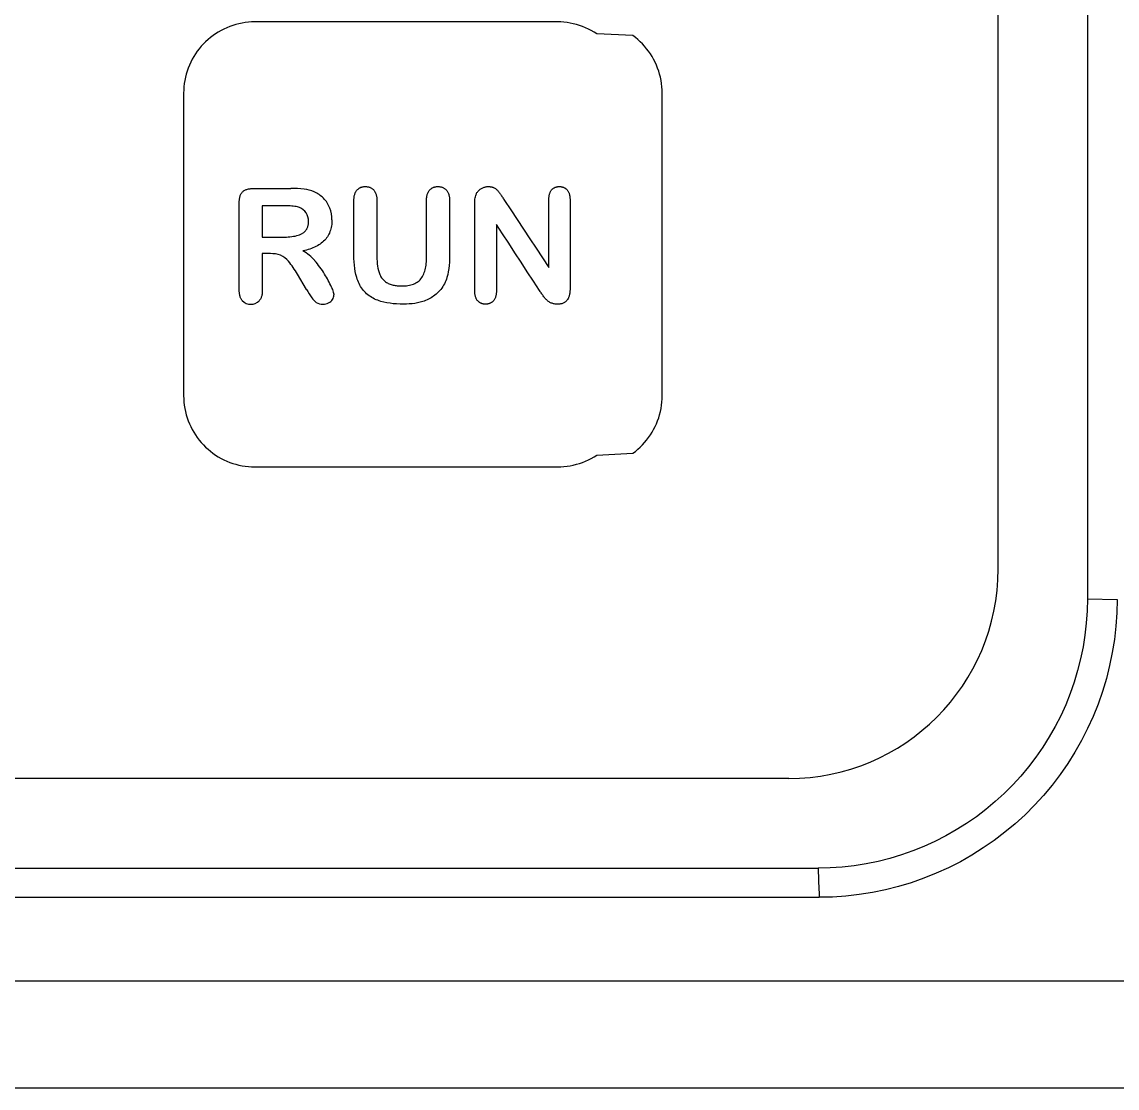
# Model space of a CAD drawing. Extents: x 0 to 144, y 0 to 348.
# Drawn here: x 88.06 to 112.59, y 193.95 to 217.84 of the extents above; entities that cross this region are included whole.
import ezdxf

# ---------------------------------------------------------------- set-up
doc = ezdxf.new("R2010")
doc.units = 0
doc.layers.add('-15N-THT. THIẾT BỊ ĐÓNG MỞ', color=40, linetype='CONTINUOUS')

# ---------------------------------------------------------------- blocks, each defined once
blk = doc.blocks.new('06 - N - SC VSD ATV630U07~55N4')
at = {"layer": '-15N-THT. THIẾT BỊ ĐÓNG MỞ'}
for p, q in [((39.927, 143.105), (39.927, 30.912)), ((37.931, 31.582), (37.931, 142.543)), ((20.588, 43.676), (20.525, 43.643)), ((20.654, 43.706), (20.588, 43.676)), ((20.72, 43.732), (20.654, 43.706)), ((20.788, 43.756), (20.72, 43.732)), ((20.856, 43.777), (20.788, 43.756)), ((20.926, 43.795), (20.856, 43.777)), ((20.996, 43.809), (20.926, 43.795)), ((21.067, 43.821), (20.996, 43.809)), ((21.138, 43.829), (21.067, 43.821)), ((21.209, 43.834), (21.138, 43.829)), ((21.281, 43.835), (21.209, 43.834)), ((28.059, 43.835), (21.281, 43.835)), ((28.131, 43.834), (28.059, 43.835)), ((28.059, 43.835), (28.059, 43.835)), ((28.202, 43.829), (28.131, 43.834)), ((28.273, 43.82), (28.202, 43.829)), ((28.344, 43.809), (28.273, 43.82)), ((28.414, 43.794), (28.344, 43.809)), ((28.484, 43.777), (28.414, 43.794)), ((28.553, 43.756), (28.484, 43.777)), ((28.62, 43.732), (28.553, 43.756)), ((28.687, 43.705), (28.62, 43.732)), ((28.752, 43.676), (28.687, 43.705)), ((28.815, 43.643), (28.752, 43.676)), ((20.232, 43.44), (20.179, 43.392)), ((20.287, 43.486), (20.232, 43.44)), ((20.344, 43.529), (20.287, 43.486)), ((20.402, 43.57), (20.344, 43.529)), ((20.463, 43.608), (20.402, 43.57)), ((20.525, 43.643), (20.463, 43.608)), ((28.878, 43.608), (28.815, 43.643)), ((28.938, 43.57), (28.878, 43.608)), ((29.748, 43.529), (28.938, 43.57)), ((29.805, 43.486), (29.748, 43.529)), ((29.859, 43.44), (29.805, 43.486)), ((29.912, 43.392), (29.859, 43.44)), ((19.992, 43.178), (19.951, 43.119)), ((20.035, 43.235), (19.992, 43.178)), ((20.081, 43.289), (20.035, 43.235)), ((20.129, 43.342), (20.081, 43.289)), ((20.179, 43.392), (20.129, 43.342)), ((29.962, 43.342), (29.912, 43.392)), ((30.01, 43.289), (29.962, 43.342)), ((30.056, 43.235), (30.01, 43.289)), ((30.099, 43.178), (30.056, 43.235)), ((30.14, 43.119), (30.099, 43.178)), ((19.846, 42.933), (19.816, 42.868)), ((19.878, 42.997), (19.846, 42.933)), ((19.913, 43.059), (19.878, 42.997)), ((19.951, 43.119), (19.913, 43.059)), ((30.178, 43.059), (30.14, 43.119)), ((30.213, 42.997), (30.178, 43.059)), ((30.246, 42.933), (30.213, 42.997)), ((30.275, 42.868), (30.246, 42.933)), ((19.765, 42.734), (19.745, 42.665)), ((19.789, 42.801), (19.765, 42.734)), ((19.816, 42.868), (19.789, 42.801)), ((30.302, 42.801), (30.275, 42.868)), ((30.326, 42.734), (30.302, 42.801)), ((30.347, 42.665), (30.326, 42.734)), ((19.701, 42.455), (19.693, 42.383)), ((19.712, 42.525), (19.701, 42.455)), ((19.727, 42.596), (19.712, 42.525)), ((19.745, 42.665), (19.727, 42.596)), ((30.365, 42.596), (30.347, 42.665)), ((30.379, 42.525), (30.365, 42.596)), ((30.39, 42.455), (30.379, 42.525)), ((30.399, 42.383), (30.39, 42.455)), ((19.688, 42.312), (19.686, 42.24)), ((19.686, 42.24), (19.686, 42.24)), ((19.686, 42.24), (19.686, 35.462)), ((19.693, 42.383), (19.688, 42.312)), ((30.404, 42.312), (30.399, 42.383)), ((30.405, 42.24), (30.404, 42.312)), ((30.405, 35.462), (30.405, 42.24)), ((30.405, 42.24), (30.405, 42.24)), ((20.97, 39.978), (20.978, 39.992)), ((20.978, 39.992), (20.987, 40.005)), ((20.987, 40.005), (20.996, 40.018)), ((20.996, 40.018), (21.007, 40.029)), ((21.007, 40.029), (21.018, 40.039)), ((21.007, 40.029), (21.007, 40.029)), ((21.018, 40.039), (21.03, 40.049)), ((21.03, 40.049), (21.043, 40.058)), ((21.043, 40.058), (21.057, 40.065)), ((21.057, 40.065), (21.072, 40.073)), ((21.072, 40.073), (21.087, 40.079)), ((21.087, 40.079), (21.103, 40.084)), ((21.103, 40.084), (21.12, 40.089)), ((21.12, 40.089), (21.137, 40.093)), ((21.137, 40.093), (21.155, 40.096)), ((21.155, 40.096), (21.173, 40.099)), ((21.173, 40.099), (21.191, 40.101)), ((21.191, 40.101), (21.21, 40.103)), ((21.21, 40.103), (21.229, 40.103)), ((21.229, 40.103), (21.248, 40.104)), ((21.248, 40.104), (22.088, 40.104)), ((21.248, 40.104), (21.248, 40.104)), ((22.088, 40.104), (22.088, 40.104)), ((22.385, 40.088), (22.385, 40.088)), ((22.608, 40.029), (22.608, 40.029)), ((23.517, 39.973), (23.522, 39.988)), ((23.522, 39.988), (23.528, 40.003)), ((23.528, 40.003), (23.535, 40.018)), ((23.535, 40.018), (23.542, 40.032)), ((23.542, 40.032), (23.55, 40.045)), ((23.55, 40.045), (23.559, 40.057)), ((23.559, 40.057), (23.569, 40.069)), ((23.569, 40.069), (23.576, 40.077)), ((23.569, 40.069), (23.569, 40.069)), ((23.576, 40.077), (23.584, 40.084)), ((23.584, 40.084), (23.592, 40.092)), ((23.592, 40.092), (23.601, 40.098)), ((23.601, 40.098), (23.609, 40.105)), ((23.609, 40.105), (23.618, 40.111)), ((23.618, 40.111), (23.628, 40.116)), ((23.628, 40.116), (23.637, 40.121)), ((23.637, 40.121), (23.647, 40.126)), ((23.647, 40.126), (23.657, 40.13)), ((23.657, 40.13), (23.667, 40.134)), ((23.667, 40.134), (23.677, 40.137)), ((23.677, 40.137), (23.688, 40.14)), ((23.688, 40.14), (23.699, 40.142)), ((23.699, 40.142), (23.71, 40.144)), ((23.71, 40.144), (23.721, 40.145)), ((23.721, 40.145), (23.732, 40.146)), ((23.732, 40.146), (23.744, 40.147)), ((23.744, 40.147), (23.755, 40.147)), ((23.755, 40.147), (23.77, 40.147)), ((23.755, 40.147), (23.755, 40.147)), ((23.77, 40.147), (23.784, 40.146)), ((23.784, 40.146), (23.799, 40.144)), ((23.799, 40.144), (23.813, 40.142)), ((23.813, 40.142), (23.827, 40.139)), ((23.827, 40.139), (23.84, 40.135)), ((23.84, 40.135), (23.854, 40.131)), ((23.854, 40.131), (23.867, 40.126)), ((23.867, 40.126), (23.879, 40.12)), ((23.879, 40.12), (23.891, 40.113)), ((23.891, 40.113), (23.903, 40.106)), ((23.903, 40.106), (23.914, 40.097)), ((23.914, 40.097), (23.925, 40.089)), ((23.925, 40.089), (23.935, 40.079)), ((23.935, 40.079), (23.944, 40.069)), ((23.944, 40.069), (23.954, 40.057)), ((23.944, 40.069), (23.944, 40.069)), ((23.954, 40.057), (23.963, 40.045)), ((23.963, 40.045), (23.972, 40.032)), ((23.972, 40.032), (23.979, 40.018)), ((23.979, 40.018), (23.986, 40.003)), ((23.986, 40.003), (23.992, 39.988)), ((23.992, 39.988), (23.997, 39.973)), ((25.144, 39.973), (25.149, 39.988)), ((25.149, 39.988), (25.155, 40.003)), ((25.155, 40.003), (25.161, 40.018)), ((25.161, 40.018), (25.169, 40.032)), ((25.169, 40.032), (25.177, 40.045)), ((25.177, 40.045), (25.186, 40.058)), ((25.186, 40.058), (25.195, 40.069)), ((25.195, 40.069), (25.203, 40.077)), ((25.195, 40.069), (25.195, 40.069)), ((25.203, 40.077), (25.211, 40.085)), ((25.211, 40.085), (25.219, 40.092)), ((25.219, 40.092), (25.227, 40.099)), ((25.227, 40.099), (25.236, 40.105)), ((25.236, 40.105), (25.244, 40.111)), ((25.244, 40.111), (25.254, 40.117)), ((25.254, 40.117), (25.263, 40.122)), ((25.263, 40.122), (25.273, 40.126)), ((25.273, 40.126), (25.283, 40.13)), ((25.283, 40.13), (25.293, 40.134)), ((25.293, 40.134), (25.304, 40.137)), ((25.304, 40.137), (25.314, 40.14)), ((25.314, 40.14), (25.325, 40.142)), ((25.325, 40.142), (25.336, 40.144)), ((25.336, 40.144), (25.348, 40.145)), ((25.348, 40.145), (25.359, 40.146)), ((25.359, 40.146), (25.37, 40.147)), ((25.37, 40.147), (25.382, 40.147)), ((25.382, 40.147), (25.396, 40.147)), ((25.382, 40.147), (25.382, 40.147)), ((25.396, 40.147), (25.411, 40.146)), ((25.411, 40.146), (25.425, 40.144)), ((25.425, 40.144), (25.439, 40.142)), ((25.439, 40.142), (25.452, 40.139)), ((25.452, 40.139), (25.466, 40.135)), ((25.466, 40.135), (25.479, 40.131)), ((25.479, 40.131), (25.491, 40.125)), ((25.491, 40.125), (25.504, 40.119)), ((25.504, 40.119), (25.516, 40.113)), ((25.516, 40.113), (25.527, 40.105)), ((25.527, 40.105), (25.539, 40.097)), ((25.539, 40.097), (25.549, 40.088)), ((25.549, 40.088), (25.56, 40.079)), ((25.56, 40.079), (25.57, 40.069)), ((25.57, 40.069), (25.58, 40.057)), ((25.57, 40.069), (25.57, 40.069)), ((25.58, 40.057), (25.589, 40.045)), ((25.589, 40.045), (25.597, 40.032)), ((25.597, 40.032), (25.605, 40.018)), ((25.605, 40.018), (25.612, 40.004)), ((25.612, 40.004), (25.618, 39.989)), ((25.618, 39.989), (25.624, 39.973)), ((26.235, 39.97), (26.242, 39.984)), ((26.242, 39.984), (26.248, 39.997)), ((26.248, 39.997), (26.256, 40.011)), ((26.256, 40.011), (26.265, 40.023)), ((26.265, 40.023), (26.274, 40.035)), ((26.274, 40.035), (26.284, 40.047)), ((26.284, 40.047), (26.295, 40.058)), ((26.295, 40.058), (26.306, 40.069)), ((26.306, 40.069), (26.319, 40.079)), ((26.319, 40.079), (26.331, 40.088)), ((26.331, 40.088), (26.345, 40.097)), ((26.345, 40.097), (26.358, 40.106)), ((26.345, 40.097), (26.345, 40.097)), ((26.358, 40.106), (26.372, 40.113)), ((26.372, 40.113), (26.387, 40.12)), ((26.387, 40.12), (26.401, 40.126)), ((26.401, 40.126), (26.416, 40.132)), ((26.416, 40.132), (26.431, 40.136)), ((26.431, 40.136), (26.447, 40.14)), ((26.447, 40.14), (26.462, 40.143)), ((26.462, 40.143), (26.478, 40.145)), ((26.478, 40.145), (26.494, 40.147)), ((26.494, 40.147), (26.51, 40.147)), ((26.51, 40.147), (26.522, 40.147)), ((26.51, 40.147), (26.51, 40.147)), ((26.522, 40.147), (26.533, 40.146)), ((26.533, 40.146), (26.544, 40.145)), ((26.544, 40.145), (26.555, 40.144)), ((26.555, 40.144), (26.566, 40.142)), ((26.566, 40.142), (26.577, 40.14)), ((26.577, 40.14), (26.588, 40.138)), ((26.588, 40.138), (26.598, 40.135)), ((26.598, 40.135), (26.608, 40.131)), ((26.608, 40.131), (26.618, 40.128)), ((26.618, 40.128), (26.628, 40.124)), ((26.628, 40.124), (26.642, 40.117)), ((26.628, 40.124), (26.628, 40.124)), ((26.642, 40.117), (26.655, 40.11)), ((26.655, 40.11), (26.668, 40.102)), ((26.668, 40.102), (26.681, 40.093)), ((26.681, 40.093), (26.693, 40.084)), ((26.693, 40.084), (26.704, 40.074)), ((26.704, 40.074), (26.715, 40.063)), ((26.715, 40.063), (26.726, 40.051)), ((26.715, 40.063), (26.715, 40.063)), ((26.726, 40.051), (26.737, 40.038)), ((26.737, 40.038), (26.748, 40.025)), ((26.748, 40.025), (26.759, 40.01)), ((26.759, 40.01), (26.77, 39.995)), ((26.77, 39.995), (26.781, 39.98)), ((27.882, 39.981), (27.886, 39.996)), ((27.886, 39.996), (27.892, 40.01)), ((27.892, 40.01), (27.898, 40.024)), ((27.898, 40.024), (27.904, 40.037)), ((27.904, 40.037), (27.912, 40.05)), ((27.912, 40.05), (27.92, 40.061)), ((27.92, 40.061), (27.928, 40.072)), ((27.928, 40.072), (27.935, 40.08)), ((27.928, 40.072), (27.928, 40.072)), ((27.935, 40.08), (27.942, 40.087)), ((27.942, 40.087), (27.949, 40.094)), ((27.949, 40.094), (27.957, 40.1)), ((27.957, 40.1), (27.965, 40.106)), ((27.965, 40.106), (27.973, 40.112)), ((27.973, 40.112), (27.982, 40.117)), ((27.982, 40.117), (27.99, 40.122)), ((27.99, 40.122), (27.999, 40.127)), ((27.999, 40.127), (28.009, 40.13)), ((28.009, 40.13), (28.018, 40.134)), ((28.018, 40.134), (28.028, 40.137)), ((28.028, 40.137), (28.038, 40.14)), ((28.038, 40.14), (28.048, 40.142)), ((28.048, 40.142), (28.058, 40.144)), ((28.058, 40.144), (28.069, 40.145)), ((28.069, 40.145), (28.079, 40.146)), ((28.079, 40.146), (28.09, 40.147)), ((28.09, 40.147), (28.1, 40.147)), ((28.1, 40.147), (28.111, 40.147)), ((28.1, 40.147), (28.1, 40.147)), ((28.111, 40.147), (28.122, 40.146)), ((28.122, 40.146), (28.133, 40.145)), ((28.133, 40.145), (28.143, 40.144)), ((28.143, 40.144), (28.153, 40.142)), ((28.153, 40.142), (28.164, 40.14)), ((28.164, 40.14), (28.174, 40.137)), ((28.174, 40.137), (28.183, 40.134)), ((28.183, 40.134), (28.193, 40.131)), ((28.193, 40.131), (28.202, 40.127)), ((28.202, 40.127), (28.212, 40.122)), ((28.212, 40.122), (28.221, 40.117)), ((28.221, 40.117), (28.229, 40.112)), ((28.229, 40.112), (28.238, 40.106)), ((28.238, 40.106), (28.246, 40.1)), ((28.246, 40.1), (28.254, 40.094)), ((28.254, 40.094), (28.261, 40.087)), ((28.261, 40.087), (28.269, 40.08)), ((28.269, 40.08), (28.276, 40.072)), ((28.276, 40.072), (28.284, 40.061)), ((28.276, 40.072), (28.276, 40.072)), ((28.284, 40.061), (28.293, 40.049)), ((28.293, 40.049), (28.3, 40.037)), ((28.3, 40.037), (28.307, 40.024)), ((28.307, 40.024), (28.313, 40.011)), ((28.313, 40.011), (28.318, 39.997)), ((28.318, 39.997), (28.323, 39.982)), ((20.932, 39.807), (20.933, 39.825)), ((20.932, 39.787), (20.932, 39.807)), ((20.932, 37.827), (20.932, 39.787)), ((20.932, 39.787), (20.932, 39.787)), ((20.933, 39.825), (20.934, 39.844)), ((20.934, 39.844), (20.936, 39.863)), ((20.936, 39.863), (20.939, 39.88)), ((20.939, 39.88), (20.942, 39.898)), ((20.942, 39.898), (20.946, 39.915)), ((20.946, 39.915), (20.951, 39.932)), ((20.951, 39.932), (20.956, 39.948)), ((20.956, 39.948), (20.963, 39.963)), ((20.963, 39.963), (20.97, 39.978)), ((22.819, 39.884), (22.819, 39.884)), ((23.499, 39.834), (23.5, 39.853)), ((23.499, 38.609), (23.499, 39.834)), ((23.499, 39.834), (23.499, 39.834)), ((23.5, 39.871), (23.502, 39.889)), ((23.5, 39.853), (23.5, 39.871)), ((23.502, 39.889), (23.504, 39.906)), ((23.504, 39.906), (23.506, 39.923)), ((23.506, 39.923), (23.509, 39.94)), ((23.509, 39.94), (23.513, 39.957)), ((23.513, 39.957), (23.517, 39.973)), ((23.997, 39.973), (24.002, 39.957)), ((24.002, 39.957), (24.006, 39.94)), ((24.006, 39.94), (24.009, 39.924)), ((24.009, 39.924), (24.011, 39.906)), ((24.011, 39.906), (24.013, 39.889)), ((24.013, 39.889), (24.015, 39.871)), ((24.015, 39.871), (24.015, 39.853)), ((24.015, 39.853), (24.016, 39.834)), ((24.016, 39.834), (24.016, 38.581)), ((24.016, 39.834), (24.016, 39.834)), ((25.126, 39.834), (25.127, 39.853)), ((25.126, 38.571), (25.126, 39.834)), ((25.126, 39.834), (25.126, 39.834)), ((25.127, 39.871), (25.129, 39.889)), ((25.127, 39.853), (25.127, 39.871)), ((25.129, 39.889), (25.13, 39.906)), ((25.13, 39.906), (25.133, 39.923)), ((25.133, 39.923), (25.136, 39.94)), ((25.136, 39.94), (25.14, 39.957)), ((25.14, 39.957), (25.144, 39.973)), ((25.624, 39.973), (25.628, 39.957)), ((25.628, 39.957), (25.632, 39.941)), ((25.632, 39.941), (25.636, 39.924)), ((25.636, 39.924), (25.638, 39.906)), ((25.638, 39.906), (25.64, 39.889)), ((25.64, 39.889), (25.642, 39.871)), ((25.642, 39.871), (25.642, 39.853)), ((25.642, 39.853), (25.643, 39.834)), ((25.643, 39.834), (25.643, 38.609)), ((25.643, 39.834), (25.643, 39.834)), ((26.208, 39.805), (26.209, 39.835)), ((26.208, 39.773), (26.208, 39.805)), ((26.208, 37.808), (26.208, 39.773)), ((26.208, 39.773), (26.208, 39.773)), ((26.209, 39.835), (26.212, 39.864)), ((26.212, 39.864), (26.216, 39.893)), ((26.216, 39.893), (26.221, 39.92)), ((26.221, 39.92), (26.227, 39.946)), ((26.227, 39.946), (26.235, 39.97)), ((26.235, 39.97), (26.235, 39.97)), ((26.781, 39.98), (26.791, 39.964)), ((26.791, 39.964), (26.803, 39.946)), ((26.791, 39.964), (26.791, 39.964)), ((26.803, 39.946), (26.814, 39.928)), ((26.814, 39.928), (26.826, 39.91)), ((26.826, 39.91), (26.838, 39.892)), ((26.838, 39.892), (26.85, 39.874)), ((26.85, 39.874), (26.861, 39.856)), ((26.861, 39.856), (26.873, 39.838)), ((26.873, 39.838), (27.015, 39.623)), ((26.873, 39.838), (26.873, 39.838)), ((27.866, 39.869), (27.867, 39.886)), ((27.866, 39.852), (27.866, 39.869)), ((27.866, 38.336), (27.866, 39.852)), ((27.866, 39.852), (27.866, 39.852)), ((27.867, 39.886), (27.868, 39.902)), ((27.868, 39.902), (27.87, 39.919)), ((27.87, 39.919), (27.872, 39.935)), ((27.872, 39.935), (27.874, 39.951)), ((27.874, 39.951), (27.878, 39.966)), ((27.878, 39.966), (27.882, 39.981)), ((28.323, 39.982), (28.327, 39.967)), ((28.327, 39.967), (28.331, 39.951)), ((28.331, 39.951), (28.334, 39.935)), ((28.334, 39.935), (28.336, 39.919)), ((28.336, 39.919), (28.338, 39.902)), ((28.338, 39.902), (28.339, 39.886)), ((28.339, 39.886), (28.34, 39.869)), ((28.34, 39.869), (28.34, 39.852)), ((28.34, 39.852), (28.34, 37.847)), ((28.34, 39.852), (28.34, 39.852)), ((21.925, 39.716), (21.448, 39.716)), ((21.448, 39.716), (21.448, 39.016)), ((21.448, 39.716), (21.448, 39.716)), ((21.963, 39.716), (21.925, 39.716)), ((21.925, 39.716), (21.925, 39.716)), ((22.001, 39.715), (21.963, 39.716)), ((22.038, 39.714), (22.001, 39.715)), ((22.074, 39.712), (22.038, 39.714)), ((22.109, 39.71), (22.074, 39.712)), ((22.142, 39.706), (22.109, 39.71)), ((22.174, 39.702), (22.142, 39.706)), ((22.205, 39.698), (22.174, 39.702)), ((22.233, 39.692), (22.205, 39.698)), ((22.258, 39.685), (22.233, 39.692)), ((22.28, 39.677), (22.258, 39.685)), ((22.28, 39.677), (22.28, 39.677)), ((22.43, 39.556), (22.43, 39.556)), ((22.959, 39.666), (22.959, 39.666)), ((27.015, 39.623), (27.157, 39.409)), ((22.466, 39.245), (22.471, 39.26)), ((22.471, 39.26), (22.474, 39.275)), ((22.474, 39.275), (22.477, 39.29)), ((22.477, 39.29), (22.48, 39.306)), ((22.48, 39.306), (22.482, 39.322)), ((22.482, 39.322), (22.483, 39.338)), ((22.483, 39.338), (22.484, 39.354)), ((22.484, 39.354), (22.484, 39.37)), ((22.484, 39.37), (22.484, 39.37)), ((22.997, 39.265), (22.991, 39.232)), ((23.002, 39.299), (22.997, 39.265)), ((23.005, 39.333), (23.002, 39.299)), ((23.007, 39.368), (23.005, 39.333)), ((23.008, 39.403), (23.007, 39.368)), ((23.008, 39.403), (23.008, 39.403)), ((26.829, 39.089), (26.691, 39.301)), ((26.691, 39.301), (26.691, 37.808)), ((26.691, 39.301), (26.691, 39.301)), ((27.157, 39.409), (27.299, 39.194)), ((21.448, 39.016), (21.911, 39.016)), ((21.448, 39.016), (21.448, 39.016)), ((21.911, 39.016), (21.911, 39.016)), ((22.224, 39.047), (22.224, 39.047)), ((22.417, 39.156), (22.426, 39.168)), ((22.417, 39.156), (22.417, 39.156)), ((22.426, 39.168), (22.434, 39.179)), ((22.434, 39.179), (22.442, 39.191)), ((22.442, 39.191), (22.449, 39.204)), ((22.449, 39.204), (22.455, 39.217)), ((22.455, 39.217), (22.461, 39.231)), ((22.461, 39.231), (22.466, 39.245)), ((22.906, 39.022), (22.887, 38.996)), ((22.923, 39.049), (22.906, 39.022)), ((22.938, 39.078), (22.923, 39.049)), ((22.952, 39.107), (22.938, 39.078)), ((22.964, 39.137), (22.952, 39.107)), ((22.974, 39.168), (22.964, 39.137)), ((22.983, 39.199), (22.974, 39.168)), ((22.991, 39.232), (22.983, 39.199)), ((26.967, 38.877), (26.829, 39.089)), ((27.299, 39.194), (27.44, 38.98)), ((22.547, 38.76), (22.511, 38.747)), ((22.582, 38.774), (22.547, 38.76)), ((22.616, 38.788), (22.582, 38.774)), ((22.649, 38.804), (22.616, 38.788)), ((22.681, 38.821), (22.649, 38.804)), ((22.712, 38.839), (22.681, 38.821)), ((22.742, 38.859), (22.712, 38.839)), ((22.77, 38.879), (22.742, 38.859)), ((22.797, 38.901), (22.77, 38.879)), ((22.822, 38.923), (22.797, 38.901)), ((22.846, 38.947), (22.822, 38.923)), ((22.868, 38.971), (22.846, 38.947)), ((22.846, 38.947), (22.846, 38.947)), ((22.887, 38.996), (22.868, 38.971)), ((27.106, 38.664), (26.967, 38.877)), ((27.44, 38.98), (27.582, 38.765)), ((27.582, 38.765), (27.724, 38.55)), ((21.629, 38.645), (21.448, 38.645)), ((21.448, 38.645), (21.448, 37.827)), ((21.448, 38.645), (21.448, 38.645)), ((21.629, 38.645), (21.629, 38.645)), ((21.857, 38.609), (21.857, 38.609)), ((22.398, 38.715), (22.359, 38.706)), ((22.359, 38.706), (22.359, 38.706)), ((22.436, 38.725), (22.398, 38.715)), ((22.474, 38.736), (22.436, 38.725)), ((22.511, 38.747), (22.474, 38.736)), ((23.501, 38.533), (23.499, 38.609)), ((23.499, 38.609), (23.499, 38.609)), ((23.504, 38.458), (23.501, 38.533)), ((24.016, 38.581), (24.016, 38.526)), ((24.016, 38.581), (24.016, 38.581)), ((24.016, 38.526), (24.019, 38.471)), ((25.125, 38.495), (25.126, 38.533)), ((25.126, 38.533), (25.126, 38.571)), ((25.126, 38.571), (25.126, 38.571)), ((25.642, 38.531), (25.638, 38.456)), ((25.643, 38.609), (25.642, 38.531)), ((25.643, 38.609), (25.643, 38.609)), ((27.244, 38.452), (27.106, 38.664)), ((27.724, 38.55), (27.866, 38.336)), ((22.034, 38.473), (22.034, 38.473)), ((22.621, 38.49), (22.621, 38.49)), ((23.51, 38.385), (23.504, 38.458)), ((23.519, 38.313), (23.51, 38.385)), ((23.53, 38.244), (23.519, 38.313)), ((24.019, 38.471), (24.023, 38.418)), ((24.023, 38.418), (24.03, 38.367)), ((24.03, 38.367), (24.038, 38.317)), ((24.038, 38.317), (24.049, 38.269)), ((24.049, 38.269), (24.063, 38.223)), ((25.086, 38.251), (25.095, 38.283)), ((25.095, 38.283), (25.103, 38.316)), ((25.103, 38.316), (25.109, 38.351)), ((25.109, 38.351), (25.115, 38.386)), ((25.115, 38.386), (25.119, 38.422)), ((25.119, 38.422), (25.122, 38.458)), ((25.122, 38.458), (25.125, 38.495)), ((25.624, 38.31), (25.614, 38.24)), ((25.633, 38.382), (25.624, 38.31)), ((25.638, 38.456), (25.633, 38.382)), ((27.382, 38.24), (27.244, 38.452)), ((27.866, 38.336), (27.866, 38.336)), ((22.441, 37.841), (22.234, 38.185)), ((22.234, 38.185), (22.234, 38.185)), ((22.844, 38.186), (22.844, 38.186)), ((23.544, 38.177), (23.53, 38.244)), ((23.562, 38.112), (23.544, 38.177)), ((23.573, 38.076), (23.562, 38.112)), ((23.562, 38.112), (23.562, 38.112)), ((23.586, 38.041), (23.573, 38.076)), ((23.6, 38.007), (23.586, 38.041)), ((24.063, 38.223), (24.072, 38.198)), ((24.063, 38.223), (24.063, 38.223)), ((24.072, 38.198), (24.082, 38.174)), ((24.082, 38.174), (24.094, 38.15)), ((24.094, 38.15), (24.106, 38.128)), ((24.106, 38.128), (24.121, 38.106)), ((24.121, 38.106), (24.136, 38.086)), ((24.136, 38.086), (24.153, 38.066)), ((24.153, 38.066), (24.171, 38.048)), ((24.171, 38.048), (24.191, 38.031)), ((24.191, 38.031), (24.211, 38.015)), ((24.94, 38.021), (24.962, 38.039)), ((24.962, 38.039), (24.982, 38.06)), ((24.982, 38.06), (25.001, 38.082)), ((25.001, 38.082), (25.019, 38.107)), ((25.001, 38.082), (25.001, 38.082)), ((25.019, 38.107), (25.035, 38.133)), ((25.035, 38.133), (25.05, 38.16)), ((25.05, 38.16), (25.063, 38.189)), ((25.063, 38.189), (25.075, 38.219)), ((25.075, 38.219), (25.086, 38.251)), ((25.559, 38.038), (25.544, 38.004)), ((25.572, 38.074), (25.559, 38.038)), ((25.584, 38.11), (25.572, 38.074)), ((25.6, 38.174), (25.584, 38.11)), ((25.584, 38.11), (25.584, 38.11)), ((25.614, 38.24), (25.6, 38.174)), ((27.521, 38.028), (27.382, 38.24)), ((27.659, 37.816), (27.521, 38.028)), ((20.932, 37.808), (20.932, 37.827)), ((20.932, 37.827), (20.932, 37.827)), ((20.933, 37.79), (20.932, 37.808)), ((20.934, 37.772), (20.933, 37.79)), ((21.447, 37.789), (21.446, 37.771)), ((21.448, 37.808), (21.447, 37.789)), ((21.448, 37.827), (21.448, 37.808)), ((21.448, 37.827), (21.448, 37.827)), ((22.441, 37.841), (22.441, 37.841)), ((22.997, 37.896), (23.009, 37.867)), ((22.997, 37.896), (22.997, 37.896)), ((23.009, 37.867), (23.02, 37.839)), ((23.02, 37.839), (23.03, 37.811)), ((23.03, 37.811), (23.039, 37.785)), ((23.039, 37.785), (23.046, 37.76)), ((23.615, 37.973), (23.6, 38.007)), ((23.631, 37.941), (23.615, 37.973)), ((23.649, 37.91), (23.631, 37.941)), ((23.668, 37.88), (23.649, 37.91)), ((23.689, 37.851), (23.668, 37.88)), ((23.71, 37.823), (23.689, 37.851)), ((23.734, 37.796), (23.71, 37.823)), ((23.758, 37.771), (23.734, 37.796)), ((24.211, 38.015), (24.233, 38)), ((24.233, 38), (24.251, 37.989)), ((24.233, 38), (24.233, 38)), ((24.251, 37.989), (24.27, 37.979)), ((24.27, 37.979), (24.29, 37.97)), ((24.29, 37.97), (24.31, 37.962)), ((24.31, 37.962), (24.332, 37.954)), ((24.332, 37.954), (24.354, 37.948)), ((24.354, 37.948), (24.376, 37.942)), ((24.376, 37.942), (24.399, 37.937)), ((24.399, 37.937), (24.423, 37.933)), ((24.423, 37.933), (24.447, 37.93)), ((24.447, 37.93), (24.472, 37.927)), ((24.472, 37.927), (24.497, 37.925)), ((24.497, 37.925), (24.522, 37.923)), ((24.522, 37.923), (24.548, 37.923)), ((24.548, 37.923), (24.574, 37.922)), ((24.574, 37.922), (24.609, 37.923)), ((24.574, 37.922), (24.574, 37.922)), ((24.609, 37.923), (24.643, 37.924)), ((24.643, 37.924), (24.677, 37.927)), ((24.677, 37.927), (24.711, 37.932)), ((24.711, 37.932), (24.743, 37.937)), ((24.743, 37.937), (24.775, 37.944)), ((24.775, 37.944), (24.805, 37.953)), ((24.805, 37.953), (24.835, 37.963)), ((24.835, 37.963), (24.863, 37.975)), ((24.863, 37.975), (24.89, 37.988)), ((24.89, 37.988), (24.916, 38.004)), ((24.916, 38.004), (24.94, 38.021)), ((25.392, 37.786), (25.364, 37.759)), ((25.419, 37.814), (25.392, 37.786)), ((25.444, 37.844), (25.419, 37.814)), ((25.467, 37.874), (25.444, 37.844)), ((25.489, 37.905), (25.467, 37.874)), ((25.509, 37.937), (25.489, 37.905)), ((25.528, 37.97), (25.509, 37.937)), ((25.544, 38.004), (25.528, 37.97)), ((26.208, 37.79), (26.208, 37.808)), ((26.208, 37.808), (26.208, 37.808)), ((26.208, 37.773), (26.208, 37.79)), ((26.691, 37.79), (26.69, 37.773)), ((26.691, 37.808), (26.691, 37.79)), ((26.691, 37.808), (26.691, 37.808)), ((27.671, 37.799), (27.659, 37.816)), ((27.659, 37.816), (27.659, 37.816)), ((27.682, 37.782), (27.671, 37.799)), ((27.694, 37.764), (27.682, 37.782)), ((28.338, 37.793), (28.337, 37.775)), ((28.339, 37.811), (28.338, 37.793)), ((28.34, 37.829), (28.339, 37.811)), ((28.34, 37.847), (28.34, 37.829)), ((28.34, 37.847), (28.34, 37.847)), ((20.936, 37.755), (20.934, 37.772)), ((20.939, 37.738), (20.936, 37.755)), ((20.942, 37.721), (20.939, 37.738)), ((20.945, 37.704), (20.942, 37.721)), ((20.95, 37.688), (20.945, 37.704)), ((20.954, 37.673), (20.95, 37.688)), ((20.96, 37.658), (20.954, 37.673)), ((20.967, 37.643), (20.96, 37.658)), ((20.974, 37.629), (20.967, 37.643)), ((20.982, 37.616), (20.974, 37.629)), ((20.99, 37.604), (20.982, 37.616)), ((21, 37.592), (20.99, 37.604)), ((21, 37.592), (21, 37.592)), ((21.387, 37.6), (21.377, 37.589)), ((21.377, 37.589), (21.377, 37.589)), ((21.396, 37.613), (21.387, 37.6)), ((21.404, 37.626), (21.396, 37.613)), ((21.412, 37.64), (21.404, 37.626)), ((21.419, 37.654), (21.412, 37.64)), ((21.425, 37.67), (21.419, 37.654)), ((21.43, 37.685), (21.425, 37.67)), ((21.435, 37.702), (21.43, 37.685)), ((21.438, 37.718), (21.435, 37.702)), ((21.442, 37.736), (21.438, 37.718)), ((21.444, 37.753), (21.442, 37.736)), ((21.446, 37.771), (21.444, 37.753)), ((22.556, 37.656), (22.556, 37.656)), ((22.657, 37.553), (22.657, 37.553)), ((22.933, 37.541), (22.933, 37.541)), ((23.02, 37.618), (23.02, 37.618)), ((23.046, 37.76), (23.051, 37.738)), ((23.051, 37.738), (23.053, 37.719)), ((23.053, 37.719), (23.053, 37.719)), ((23.784, 37.746), (23.758, 37.771)), ((23.758, 37.771), (23.758, 37.771)), ((23.811, 37.723), (23.784, 37.746)), ((23.839, 37.702), (23.811, 37.723)), ((23.868, 37.681), (23.839, 37.702)), ((23.899, 37.662), (23.868, 37.681)), ((23.931, 37.644), (23.899, 37.662)), ((23.964, 37.628), (23.931, 37.644)), ((23.998, 37.613), (23.964, 37.628)), ((24.032, 37.599), (23.998, 37.613)), ((24.068, 37.586), (24.032, 37.599)), ((24.104, 37.575), (24.068, 37.586)), ((24.17, 37.558), (24.104, 37.575)), ((24.104, 37.575), (24.104, 37.575)), ((24.239, 37.544), (24.17, 37.558)), ((24.31, 37.532), (24.239, 37.544)), ((24.382, 37.523), (24.31, 37.532)), ((24.865, 37.531), (24.803, 37.523)), ((24.925, 37.542), (24.865, 37.531)), ((24.984, 37.555), (24.925, 37.542)), ((25.041, 37.571), (24.984, 37.555)), ((25.074, 37.582), (25.041, 37.571)), ((25.041, 37.571), (25.041, 37.571)), ((25.106, 37.594), (25.074, 37.582)), ((25.137, 37.608), (25.106, 37.594)), ((25.168, 37.623), (25.137, 37.608)), ((25.198, 37.638), (25.168, 37.623)), ((25.228, 37.656), (25.198, 37.638)), ((25.257, 37.674), (25.228, 37.656)), ((25.285, 37.693), (25.257, 37.674)), ((25.312, 37.714), (25.285, 37.693)), ((25.339, 37.736), (25.312, 37.714)), ((25.364, 37.759), (25.339, 37.736)), ((25.364, 37.759), (25.364, 37.759)), ((26.21, 37.757), (26.208, 37.773)), ((26.211, 37.74), (26.21, 37.757)), ((26.214, 37.724), (26.211, 37.74)), ((26.217, 37.708), (26.214, 37.724)), ((26.22, 37.692), (26.217, 37.708)), ((26.224, 37.677), (26.22, 37.692)), ((26.229, 37.663), (26.224, 37.677)), ((26.235, 37.648), (26.229, 37.663)), ((26.241, 37.635), (26.235, 37.648)), ((26.248, 37.622), (26.241, 37.635)), ((26.256, 37.61), (26.248, 37.622)), ((26.264, 37.598), (26.256, 37.61)), ((26.274, 37.587), (26.264, 37.598)), ((26.281, 37.579), (26.274, 37.587)), ((26.274, 37.587), (26.274, 37.587)), ((26.288, 37.572), (26.281, 37.579)), ((26.295, 37.565), (26.288, 37.572)), ((26.303, 37.559), (26.295, 37.565)), ((26.312, 37.553), (26.303, 37.559)), ((26.32, 37.547), (26.312, 37.553)), ((26.329, 37.542), (26.32, 37.547)), ((26.338, 37.537), (26.329, 37.542)), ((26.347, 37.533), (26.338, 37.537)), ((26.356, 37.529), (26.347, 37.533)), ((26.549, 37.533), (26.54, 37.529)), ((26.559, 37.537), (26.549, 37.533)), ((26.567, 37.542), (26.559, 37.537)), ((26.576, 37.547), (26.567, 37.542)), ((26.584, 37.553), (26.576, 37.547)), ((26.593, 37.559), (26.584, 37.553)), ((26.601, 37.566), (26.593, 37.559)), ((26.608, 37.572), (26.601, 37.566)), ((26.616, 37.579), (26.608, 37.572)), ((26.623, 37.587), (26.616, 37.579)), ((26.632, 37.598), (26.623, 37.587)), ((26.623, 37.587), (26.623, 37.587)), ((26.641, 37.609), (26.632, 37.598)), ((26.649, 37.622), (26.641, 37.609)), ((26.656, 37.635), (26.649, 37.622)), ((26.663, 37.648), (26.656, 37.635)), ((26.668, 37.663), (26.663, 37.648)), ((26.673, 37.677), (26.668, 37.663)), ((26.678, 37.692), (26.673, 37.677)), ((26.681, 37.708), (26.678, 37.692)), ((26.684, 37.724), (26.681, 37.708)), ((26.687, 37.74), (26.684, 37.724)), ((26.688, 37.756), (26.687, 37.74)), ((26.69, 37.773), (26.688, 37.756)), ((27.706, 37.747), (27.694, 37.764)), ((27.718, 37.73), (27.706, 37.747)), ((27.73, 37.713), (27.718, 37.73)), ((27.742, 37.696), (27.73, 37.713)), ((27.754, 37.68), (27.742, 37.696)), ((27.742, 37.696), (27.742, 37.696)), ((27.766, 37.665), (27.754, 37.68)), ((27.779, 37.65), (27.766, 37.665)), ((27.791, 37.635), (27.779, 37.65)), ((27.805, 37.621), (27.791, 37.635)), ((27.818, 37.607), (27.805, 37.621)), ((27.832, 37.595), (27.818, 37.607)), ((27.846, 37.583), (27.832, 37.595)), ((27.832, 37.595), (27.832, 37.595)), ((27.86, 37.573), (27.846, 37.583)), ((27.874, 37.563), (27.86, 37.573)), ((27.889, 37.554), (27.874, 37.563)), ((27.905, 37.546), (27.889, 37.554)), ((27.921, 37.539), (27.905, 37.546)), ((27.937, 37.533), (27.921, 37.539)), ((27.954, 37.527), (27.937, 37.533)), ((27.937, 37.533), (27.937, 37.533)), ((28.187, 37.534), (28.173, 37.529)), ((28.201, 37.541), (28.187, 37.534)), ((28.214, 37.548), (28.201, 37.541)), ((28.226, 37.556), (28.214, 37.548)), ((28.238, 37.564), (28.226, 37.556)), ((28.249, 37.574), (28.238, 37.564)), ((28.26, 37.584), (28.249, 37.574)), ((28.27, 37.595), (28.26, 37.584)), ((28.279, 37.607), (28.27, 37.595)), ((28.288, 37.619), (28.279, 37.607)), ((28.295, 37.633), (28.288, 37.619)), ((28.303, 37.646), (28.295, 37.633)), ((28.309, 37.661), (28.303, 37.646)), ((28.315, 37.676), (28.309, 37.661)), ((28.32, 37.691), (28.315, 37.676)), ((28.324, 37.707), (28.32, 37.691)), ((28.328, 37.723), (28.324, 37.707)), ((28.332, 37.74), (28.328, 37.723)), ((28.334, 37.758), (28.332, 37.74)), ((28.337, 37.775), (28.334, 37.758)), ((21.191, 37.512), (21.191, 37.512)), ((22.804, 37.512), (22.804, 37.512)), ((24.457, 37.517), (24.382, 37.523)), ((24.533, 37.513), (24.457, 37.517)), ((24.61, 37.512), (24.533, 37.513)), ((24.676, 37.513), (24.61, 37.512)), ((24.61, 37.512), (24.61, 37.512)), ((24.74, 37.517), (24.676, 37.513)), ((24.803, 37.523), (24.74, 37.517)), ((26.366, 37.525), (26.356, 37.529)), ((26.376, 37.522), (26.366, 37.525)), ((26.386, 37.519), (26.376, 37.522)), ((26.396, 37.517), (26.386, 37.519)), ((26.406, 37.515), (26.396, 37.517)), ((26.417, 37.514), (26.406, 37.515)), ((26.428, 37.513), (26.417, 37.514)), ((26.438, 37.512), (26.428, 37.513)), ((26.449, 37.512), (26.438, 37.512)), ((26.46, 37.512), (26.449, 37.512)), ((26.449, 37.512), (26.449, 37.512)), ((26.47, 37.513), (26.46, 37.512)), ((26.481, 37.514), (26.47, 37.513)), ((26.491, 37.515), (26.481, 37.514)), ((26.501, 37.517), (26.491, 37.515)), ((26.511, 37.52), (26.501, 37.517)), ((26.521, 37.522), (26.511, 37.52)), ((26.531, 37.525), (26.521, 37.522)), ((26.54, 37.529), (26.531, 37.525)), ((27.971, 37.522), (27.954, 37.527)), ((27.988, 37.519), (27.971, 37.522)), ((28.006, 37.516), (27.988, 37.519)), ((28.025, 37.514), (28.006, 37.516)), ((28.043, 37.512), (28.025, 37.514)), ((28.062, 37.512), (28.043, 37.512)), ((28.079, 37.512), (28.062, 37.512)), ((28.062, 37.512), (28.062, 37.512)), ((28.096, 37.513), (28.079, 37.512)), ((28.112, 37.515), (28.096, 37.513)), ((28.128, 37.517), (28.112, 37.515)), ((28.143, 37.52), (28.128, 37.517)), ((28.158, 37.524), (28.143, 37.52)), ((28.173, 37.529), (28.158, 37.524)), ((19.686, 35.462), (19.686, 35.462)), ((19.686, 35.462), (19.688, 35.391)), ((19.688, 35.391), (19.693, 35.319)), ((30.399, 35.319), (30.404, 35.391)), ((30.404, 35.391), (30.405, 35.462)), ((30.405, 35.462), (30.405, 35.462)), ((19.693, 35.319), (19.701, 35.248)), ((19.701, 35.248), (19.712, 35.177)), ((19.712, 35.177), (19.727, 35.107)), ((19.727, 35.107), (19.745, 35.037)), ((30.347, 35.037), (30.364, 35.107)), ((30.364, 35.107), (30.379, 35.177)), ((30.379, 35.177), (30.39, 35.248)), ((30.39, 35.248), (30.399, 35.319)), ((19.745, 35.037), (19.765, 34.969)), ((19.765, 34.969), (19.789, 34.901)), ((19.789, 34.901), (19.816, 34.835)), ((19.816, 34.835), (19.845, 34.77)), ((30.246, 34.77), (30.275, 34.835)), ((30.275, 34.835), (30.302, 34.901)), ((30.302, 34.901), (30.326, 34.969)), ((30.326, 34.969), (30.347, 35.037)), ((19.845, 34.77), (19.878, 34.706)), ((19.878, 34.706), (19.913, 34.644)), ((19.913, 34.644), (19.951, 34.583)), ((30.14, 34.583), (30.178, 34.644)), ((30.178, 34.644), (30.213, 34.706)), ((30.213, 34.706), (30.246, 34.77)), ((19.951, 34.583), (19.992, 34.525)), ((19.992, 34.525), (20.035, 34.468)), ((20.035, 34.468), (20.081, 34.413)), ((20.081, 34.413), (20.129, 34.361)), ((20.129, 34.361), (20.179, 34.31)), ((29.912, 34.31), (29.962, 34.361)), ((29.962, 34.361), (30.01, 34.413)), ((30.01, 34.413), (30.056, 34.468)), ((30.056, 34.468), (30.099, 34.525)), ((30.099, 34.525), (30.14, 34.583)), ((20.179, 34.31), (20.232, 34.262)), ((20.232, 34.262), (20.287, 34.217)), ((20.287, 34.217), (20.343, 34.173)), ((20.343, 34.173), (20.402, 34.133)), ((20.402, 34.133), (20.463, 34.095)), ((28.878, 34.095), (28.938, 34.133)), ((28.938, 34.133), (29.748, 34.173)), ((29.748, 34.173), (29.805, 34.216)), ((29.805, 34.216), (29.859, 34.262)), ((29.859, 34.262), (29.912, 34.31)), ((20.463, 34.095), (20.525, 34.059)), ((20.525, 34.059), (20.588, 34.027)), ((20.588, 34.027), (20.653, 33.997)), ((20.653, 33.997), (20.72, 33.97)), ((20.72, 33.97), (20.788, 33.947)), ((20.788, 33.947), (20.856, 33.926)), ((20.856, 33.926), (20.926, 33.908)), ((20.926, 33.908), (20.996, 33.894)), ((20.996, 33.894), (21.067, 33.882)), ((21.067, 33.882), (21.138, 33.874)), ((21.138, 33.874), (21.209, 33.869)), ((21.209, 33.869), (21.281, 33.867)), ((21.281, 33.867), (21.281, 33.867)), ((21.281, 33.867), (28.059, 33.867)), ((28.059, 33.867), (28.131, 33.869)), ((28.059, 33.867), (28.059, 33.867)), ((28.131, 33.869), (28.202, 33.874)), ((28.202, 33.874), (28.273, 33.882)), ((28.273, 33.882), (28.344, 33.893)), ((28.344, 33.893), (28.414, 33.908)), ((28.414, 33.908), (28.484, 33.926)), ((28.484, 33.926), (28.553, 33.947)), ((28.553, 33.947), (28.62, 33.97)), ((28.62, 33.97), (28.687, 33.997)), ((28.687, 33.997), (28.752, 34.027)), ((28.752, 34.027), (28.815, 34.059)), ((28.815, 34.059), (28.878, 34.095)), ((37.931, 31.582), (37.931, 31.582)), ((39.927, 30.912), (39.921, 30.641)), ((39.927, 30.912), (40.593, 30.9)), ((40.593, 30.9), (40.586, 30.601)), ((39.921, 30.641), (39.903, 30.371)), ((40.586, 30.601), (40.566, 30.302)), ((39.903, 30.371), (39.873, 30.102)), ((40.566, 30.302), (40.533, 30.005)), ((39.873, 30.102), (39.831, 29.835)), ((40.533, 30.005), (40.486, 29.709)), ((39.831, 29.835), (39.776, 29.57)), ((40.486, 29.709), (40.426, 29.416)), ((39.776, 29.57), (39.71, 29.307)), ((39.71, 29.307), (39.632, 29.048)), ((40.426, 29.416), (40.353, 29.125)), ((39.632, 29.048), (39.543, 28.793)), ((40.353, 29.125), (40.267, 28.838)), ((39.543, 28.793), (39.442, 28.542)), ((40.267, 28.838), (40.168, 28.556)), ((39.442, 28.542), (39.33, 28.295)), ((40.168, 28.556), (40.056, 28.278)), ((39.33, 28.295), (39.207, 28.054)), ((40.056, 28.278), (39.932, 28.005)), ((39.207, 28.054), (39.074, 27.819)), ((39.932, 28.005), (39.796, 27.739)), ((39.074, 27.819), (38.93, 27.59)), ((39.796, 27.739), (39.649, 27.478)), ((38.93, 27.59), (38.776, 27.367)), ((39.649, 27.478), (39.489, 27.225)), ((38.776, 27.367), (38.612, 27.152)), ((38.612, 27.152), (38.438, 26.944)), ((39.489, 27.225), (39.319, 26.979)), ((33.238, 26.89), (-32.761, 26.89)), ((33.238, 26.89), (33.238, 26.89)), ((38.256, 26.745), (38.064, 26.553)), ((38.438, 26.944), (38.256, 26.745)), ((39.137, 26.74), (38.945, 26.51)), ((39.319, 26.979), (39.137, 26.74)), ((38.064, 26.553), (37.865, 26.371)), ((38.945, 26.51), (38.743, 26.289)), ((37.865, 26.371), (37.657, 26.197)), ((38.743, 26.289), (38.532, 26.078)), ((37.442, 26.033), (37.219, 25.879)), ((37.657, 26.197), (37.442, 26.033)), ((38.532, 26.078), (38.311, 25.876)), ((37.219, 25.879), (36.99, 25.735)), ((38.311, 25.876), (38.081, 25.684)), ((36.755, 25.601), (36.514, 25.478)), ((36.99, 25.735), (36.755, 25.601)), ((38.081, 25.684), (37.843, 25.502)), ((36.016, 25.266), (35.761, 25.176)), ((36.267, 25.367), (36.016, 25.266)), ((36.514, 25.478), (36.267, 25.367)), ((37.597, 25.332), (37.343, 25.172)), ((37.843, 25.502), (37.597, 25.332)), ((35.239, 25.032), (34.974, 24.978)), ((35.502, 25.098), (35.239, 25.032)), ((35.761, 25.176), (35.502, 25.098)), ((37.083, 25.025), (36.816, 24.889)), ((37.343, 25.172), (37.083, 25.025)), ((-33.336, 24.881), (33.897, 24.881)), ((34.167, 24.887), (33.897, 24.881)), ((33.897, 24.881), (33.9, 24.788)), ((33.9, 24.788), (33.904, 24.695)), ((34.438, 24.906), (34.167, 24.887)), ((34.707, 24.936), (34.438, 24.906)), ((34.974, 24.978), (34.707, 24.936)), ((36.816, 24.889), (36.543, 24.765)), ((33.904, 24.695), (33.907, 24.601)), ((33.907, 24.601), (33.914, 24.414)), ((35.983, 24.554), (35.696, 24.468)), ((36.265, 24.653), (35.983, 24.554)), ((36.543, 24.765), (36.265, 24.653)), ((33.914, 24.414), (33.917, 24.321)), ((33.917, 24.321), (33.92, 24.228)), ((34.817, 24.288), (34.519, 24.255)), ((35.112, 24.335), (34.817, 24.288)), ((35.406, 24.395), (35.112, 24.335)), ((35.696, 24.468), (35.406, 24.395)), ((-33.433, 24.228), (33.92, 24.228)), ((34.22, 24.234), (33.92, 24.228)), ((34.519, 24.255), (34.22, 24.234)), ((48.864, 22.346), (-48.788, 22.346)), ((49.381, 19.954), (-49.724, 19.954))]:
    blk.add_line(p, q, dxfattribs=at)
for centre, radius, start, end in [((22.109, 37.683), 2.421, 83.4414, 90.4912), ((22.295, 39.291), 0.802, 66.998, 83.509), ((22.34, 39.412), 0.673, 44.5588, 66.5295), ((22.38, 39.45), 0.618, 20.4312, 44.6606), ((22.158, 39.373), 0.328, 33.957, 68.068), ((22.152, 39.373), 0.333, 359.4543, 33.271), ((22.265, 39.401), 0.742, 0.1489, 20.8612), ((21.935, 40.346), 1.33, 268.9626, 282.5339), ((22.149, 39.404), 0.364, 281.7971, 317.2548), ((21.647, 38.032), 0.613, 69.9778, 91.6492), ((21.65, 38.153), 0.501, 39.7985, 65.5528), ((21.883, 37.861), 0.97, 40.4321, 60.5913), ((20.499, 37.197), 1.996, 29.6694, 39.7569), ((20.982, 37.054), 2.179, 31.3099, 41.2297), ((20.992, 37.025), 2.186, 23.4826, 32.091), ((26.342, 40.141), 4.529, 210.5347, 213.281), ((21.179, 37.753), 0.241, 221.8456, 272.7668), ((21.198, 37.757), 0.245, 268.3361, 316.6978), ((22.876, 37.869), 0.384, 213.6437, 235.419), ((22.796, 37.766), 0.254, 237.0442, 271.9232), ((22.807, 37.8), 0.288, 269.5261, 296.0118), ((22.842, 37.732), 0.211, 295.629, 327.4472), ((22.864, 37.725), 0.189, 325.5676, 358.1563), ((33.238, 31.582), 4.693, 270, 0)]:
    blk.add_arc(centre, radius, start, end, dxfattribs=at)

msp = doc.modelspace()

# ---------------------------------------------------------------- block references
msp.add_blockref('06 - N - SC VSD ATV630U07~55N4', (72, 174))

doc.saveas('drawing.dxf')
